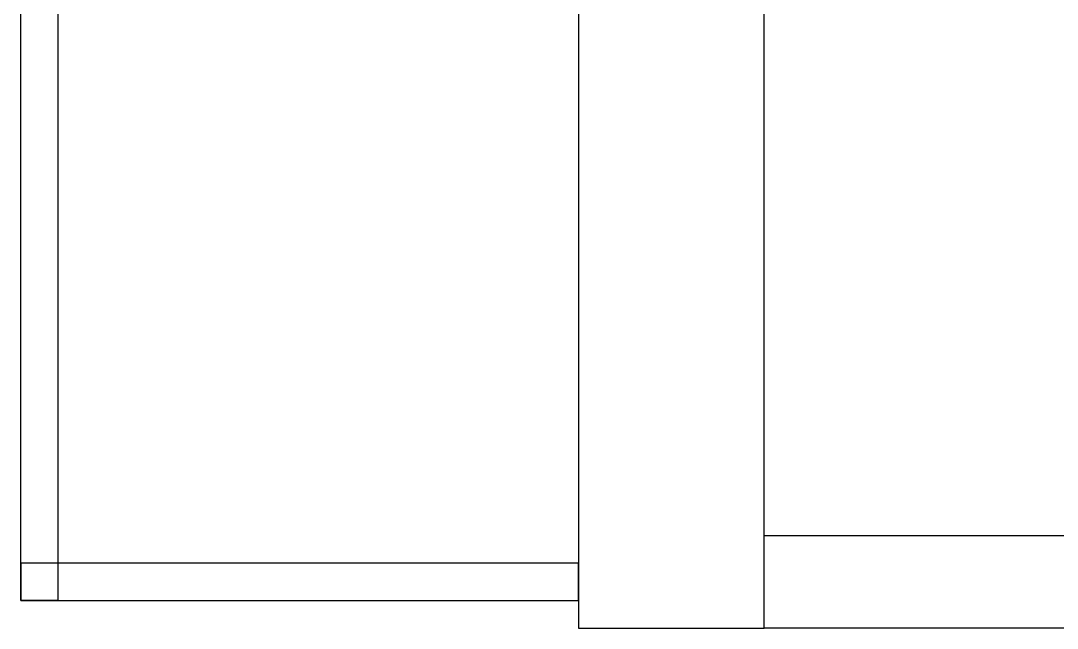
# Model space of a CAD drawing. Header units: millimetres. Extents: x 0 to 145404, y 0 to 194550.
# Drawn here: x 114075 to 116306, y 98346 to 99654 of the extents above; entities that cross this region are included whole.
import ezdxf

# ---------------------------------------------------------------- set-up
doc = ezdxf.new("R2010")
doc.units = ezdxf.units.MM
for name, color, linetype, lineweight in [('АР - Монолит', 56, 'Continuous', 30), ('АР - Наружная стена', 144, 'Continuous', 30), ('АР - Перегородки 80', 32, 'Continuous', 30)]:
    doc.layers.add(name, color=color, linetype=linetype, lineweight=lineweight)

# ---------------------------------------------------------------- blocks, each defined once
blk = doc.blocks.new('Квартира 1С 3600 тип 1')
at = {"layer": 'АР - Монолит'}
blk.add_lwpolyline([(0, 200), (0, 0), (-6750, 0), (-6750, 200)], close=True, dxfattribs=at)
at = {"layer": 'АР - Наружная стена'}
blk.add_lwpolyline([(-7150, 3800), (-7150, 0), (-6750, 0), (-6750, 3800)], close=True, dxfattribs=at)
at = {"layer": 'АР - Перегородки 80'}
for points in [[(-8270, 3740), (-8270, 60), (-8350, 60), (-8350, 3740)], [(-8350, 140), (-8350, 60), (-7150, 60), (-7150, 140)]]:
    blk.add_lwpolyline(points, close=True, dxfattribs=at)
blk = doc.blocks.new('V_Section_2')
blk.add_blockref('Квартира 1С 3600 тип 1', (7150, -35700))

msp = doc.modelspace()

# ---------------------------------------------------------------- block references
msp.add_blockref('V_Section_2', (115275.5, 134046.1, 0))

doc.saveas('drawing.dxf')
